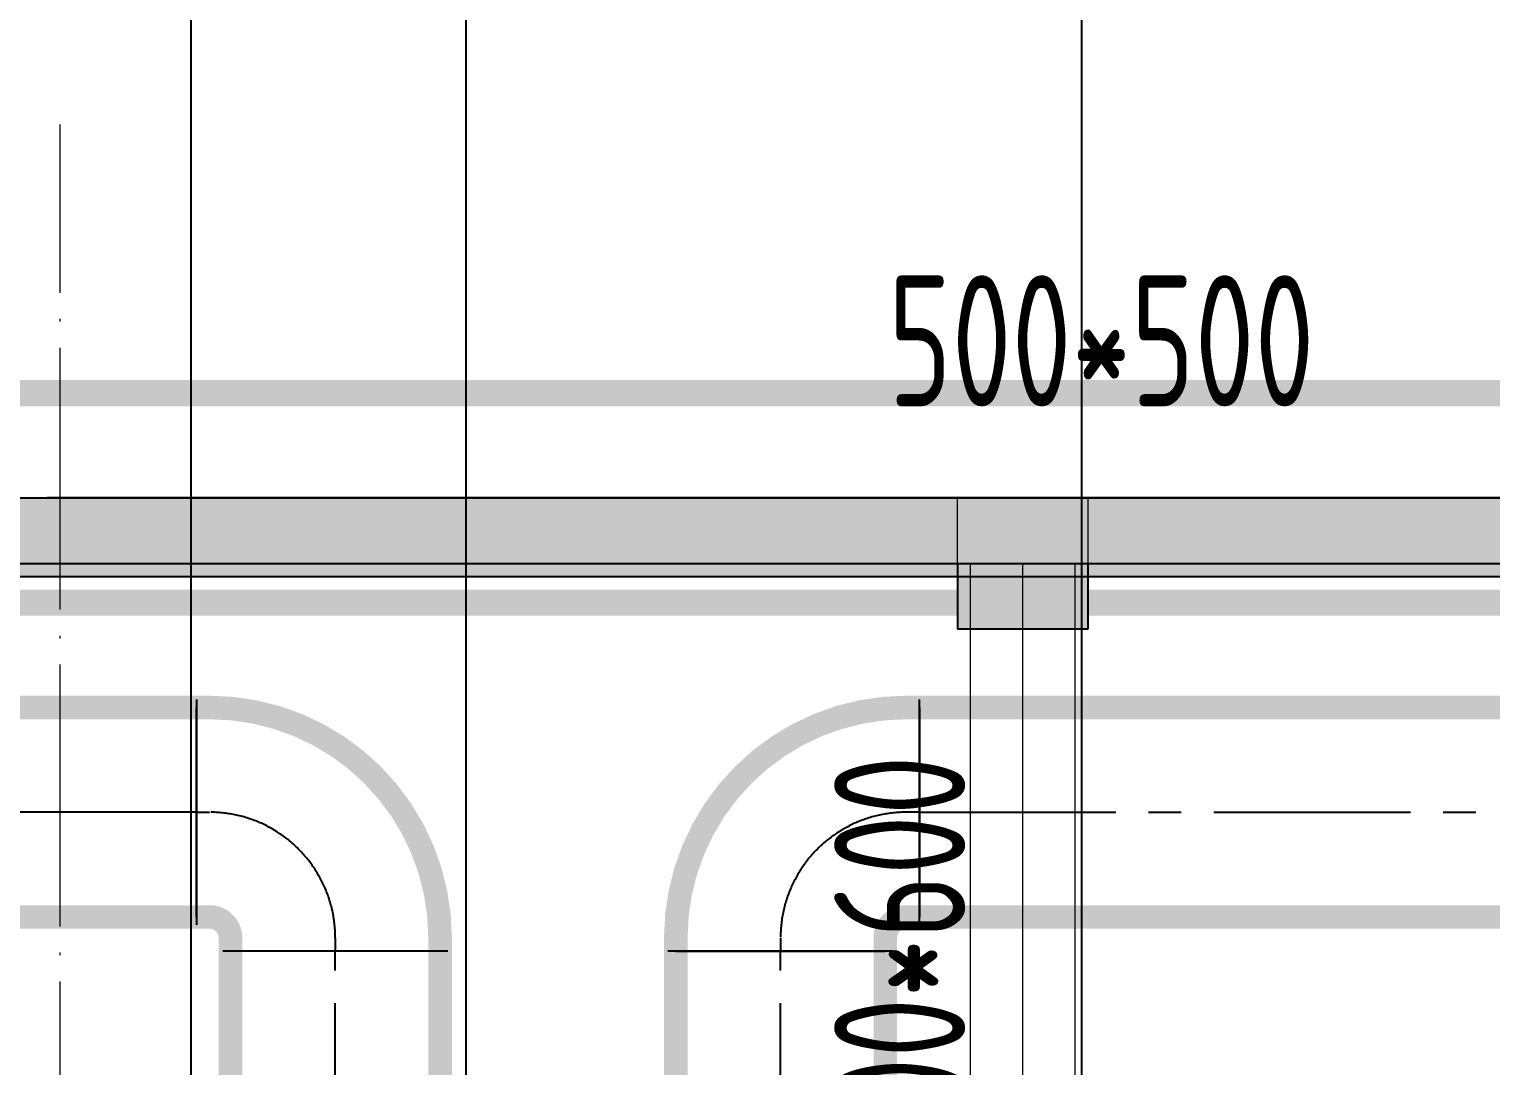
# Model space of a CAD drawing. Extents: x 369444 to 684549, y -549309 to 575337.
# Drawn here: x 559906 to 565486, y 468589 to 472547 of the extents above; entities that cross this region are included whole.
import ezdxf

# ---------------------------------------------------------------- set-up
doc = ezdxf.new("R2010")
doc.units = 0
doc.header["$LTSCALE"] = 1000
doc.header["$MEASUREMENT"] = 0
for name, pattern in [('CENTER2', [1.125, 0.75, -0.125, 0.125, -0.125]), ('DASH', [0.35, 0.25, -0.1]), ('DOTE', [2.42, 2, -0.2, 0.02, -0.2])]:
    doc.linetypes.add(name, pattern=pattern)
for name, color, linetype, lineweight, true_color in [('-1-0-1', 7, 'Continuous', 0, 0xc0c0c0), ('-1-1-2', 7, 'Continuous', 0, 0xc0c0c0), ('-2-0-1', 1, 'Continuous', 0, 0xff0000), ('-2-1-2', 9, 'Continuous', 0, 0x808080), ('1-6-1', 7, 'Continuous', 0, 0x55ff55), ('1-6-2', 7, 'Continuous', 0, 0x55ff55), ('11-6-1', 2, 'Continuous', 0, 0xffff00), ('11-6-2', 2, 'Continuous', 0, 0xffff00), ('11-6-5', 2, 'Continuous', 0, 0xffff00), ('12-6-1', 4, 'Continuous', 0, 0x00ffff), ('12-6-2', 4, 'Continuous', 0, 0x00ffff), ('12-6-5', 4, 'Continuous', 0, 0x00ffff)]:
    doc.layers.add(name, color=color, linetype=linetype, lineweight=lineweight, true_color=true_color)
for name, color, linetype in [('A-WALL-HATCH', 8, 'Continuous'), ('COLUMN', 9, 'Continuous'), ('DOTE', 1, 'Continuous'), ('DUCT-排烟中心线', 5, 'CENTER2'), ('DUCT-排烟法兰', 4, 'Continuous'), ('DUCT-排烟管', 2, 'Continuous'), ('DUCT-排烟管端线', 4, 'Continuous'), ('HS-A-轮廓线-地下室', 3, 'DASH'), ('PUB_HATCH', 8, 'Continuous'), ('WALL', 9, 'Continuous'), ('二期轮廓线', 8, 'DASH'), ('防火分区线', 7, 'Continuous'), ('风管标注', 3, 'Continuous')]:
    doc.layers.add(name, color=color, linetype=linetype)
doc.layers.add('DOTE2', color=122, linetype='DOTE', lineweight=9)
doc.styles.add('yjkcad', font='yjkeng.shx', dxfattribs={"width": 0.7, "height": 250, "bigfont": 'yjkchn.shx'})

# ---------------------------------------------------------------- blocks, each defined once
blk = doc.blocks.new('N-风管')
at = {"layer": 'DUCT-排烟中心线', "color": 0}
for p, q in [((38489396500.724457, 3905564030.256581), (38489381290.127274, 3905564030.256581)), ((38489396500.724457, 3905564030.256581), (38489396550.724457, 3905564030.256581)), ((38489399260.724457, 3905564030.256581), (38489399210.724457, 3905564030.256581)), ((38489399260.724457, 3905564030.256581), (38489416305.627274, 3905564030.256581)), ((38489397030.724457, 3905563550.256581), (38489397030.724457, 3905563500.256581)), ((38489397030.724457, 3905561425.788929), (38489397030.724457, 3905563500.256581)), ((38489398730.724457, 3905563550.256581), (38489398730.724457, 3905563500.256581)), ((38489398730.724457, 3905561425.788929), (38489398730.724457, 3905563500.256581))]:
    blk.add_line(p, q, dxfattribs=at)
for centre, start, end in [((38489396550.724457, 3905563550.256581), 0.000000057, 90), ((38489399210.724457, 3905563550.256581), 90, 179.999999943)]:
    blk.add_arc(centre, 480, start, end, dxfattribs=at)
at = {"layer": 'DUCT-排烟法兰', "color": 0}
for p, q in [((38489396500.624474, 3905564460.256581), (38489396500.624474, 3905563600.256581)), ((38489399260.824463, 3905563600.256581), (38489399260.824463, 3905564460.256581)), ((38489397460.724457, 3905563500.156581), (38489396600.724457, 3905563500.156581)), ((38489399160.724457, 3905563500.156581), (38489398300.724457, 3905563500.156581))]:
    blk.add_line(p, q, dxfattribs=at)
at = {"layer": 'DUCT-排烟管', "color": 0, "const_width": 90}
for points in [[(38489396500.724457, 3905564430.256581), (38489381290.127274, 3905564430.256581)], [(38489396500.724457, 3905564430.256581), (38489396550.724457, 3905564430.256581)], [(38489399260.724457, 3905564430.256581), (38489399210.724457, 3905564430.256581)], [(38489416305.627274, 3905564430.256581), (38489399260.724457, 3905564430.256581)], [(38489381290.127274, 3905563630.256581), (38489396500.724457, 3905563630.256581)], [(38489396550.724457, 3905563630.256581), (38489396500.724457, 3905563630.256581)], [(38489399210.724457, 3905563630.256581), (38489399260.724457, 3905563630.256581)], [(38489399260.724457, 3905563630.256581), (38489416305.627274, 3905563630.256581)], [(38489396630.724457, 3905563500.256581), (38489396630.724457, 3905563550.256581)], [(38489397430.724457, 3905563550.256581), (38489397430.724457, 3905563500.256581)], [(38489398330.724457, 3905563550.256581), (38489398330.724457, 3905563500.256581)], [(38489399130.724457, 3905563500.256581), (38489399130.724457, 3905563550.256581)], [(38489396630.724457, 3905563500.256581), (38489396630.724457, 3905561425.788929)], [(38489397430.724457, 3905561425.788929), (38489397430.724457, 3905563500.256581)], [(38489398330.724457, 3905563500.256581), (38489398330.724457, 3905561425.788929)], [(38489399130.724457, 3905561425.788929), (38489399130.724457, 3905563500.256581)]]:
    blk.add_lwpolyline(points, dxfattribs=at)
at = {"layer": 'DUCT-排烟管', "color": 0, "extrusion": (0, 0, -1), "const_width": 90}
for points in [[(-38489396550.724457, 3905564430.256581, 0.4142135622), (-38489397430.724457, 3905563550.256581)], [(-38489396550.724457, 3905563630.256581, 0.4142135624), (-38489396630.724457, 3905563550.256581)]]:
    blk.add_lwpolyline(points, format="xyb", dxfattribs=at)
at = {"layer": 'DUCT-排烟管', "color": 0, "const_width": 90}
for points in [[(38489399210.724457, 3905564430.256581, 0.4142135622), (38489398330.724457, 3905563550.256581)], [(38489399210.724457, 3905563630.256581, 0.4142135624), (38489399130.724457, 3905563550.256581)]]:
    blk.add_lwpolyline(points, format="xyb", dxfattribs=at)
at = {"layer": 'DUCT-排烟管端线', "color": 0}
for p, q in [((38489396500.724457, 3905564430.256581), (38489396500.724457, 3905563630.256581)), ((38489396500.724457, 3905563630.256581), (38489396500.724457, 3905564430.256581)), ((38489399260.724457, 3905564430.256581), (38489399260.724457, 3905563630.256581)), ((38489399260.724457, 3905564430.256581), (38489399260.724457, 3905563630.256581)), ((38489397430.724457, 3905563500.256581), (38489396630.724457, 3905563500.256581)), ((38489397430.724457, 3905563500.256581), (38489396630.724457, 3905563500.256581)), ((38489399130.724457, 3905563500.256581), (38489398330.724457, 3905563500.256581)), ((38489398330.724457, 3905563500.256581), (38489399130.724457, 3905563500.256581))]:
    blk.add_line(p, q, dxfattribs=at)

msp = doc.modelspace()

# ---------------------------------------------------------------- hatches: boundary and pattern name
at = {"layer": 'A-WALL-HATCH'}
msp.add_hatch(color=256, dxfattribs=at).paths.add_polyline_path([(563949.6, 470256.6), (563949.6, 470756.6), (563449.6, 470756.6), (563449.6, 470256.6)])
at = {"layer": 'PUB_HATCH'}
msp.add_hatch(color=256, dxfattribs=at).paths.add_polyline_path([(484428.7, 470517), (484558.7, 470457), (592974.6, 470457), (593274.6, 470757), (484408.7, 470757)])
at = {"layer": 'PUB_HATCH', "linetype": 'ByBlock'}
for points in [[(563449.6, 470507), (563449.6, 470756.6), (563699.6, 470756.6), (563699.6, 470757), (555824.7, 470757), (555824.7, 470756.9), (556074.7, 470756.9), (556074.7, 470507)], [(572224.7, 470507), (572224.7, 470756.6), (572474.7, 470756.6), (572474.7, 470757), (563699.6, 470757), (563699.6, 470756.6), (563949.6, 470756.6), (563949.6, 470507)]]:
    msp.add_hatch(color=256, dxfattribs=at).paths.add_polyline_path(points)

# ---------------------------------------------------------------- linework, layer by layer
at = {"layer": '-1-0-1', "color": 0}
msp.add_point((563699.3, 470507.1, -3600), dxfattribs=at)
at = {"layer": '-1-1-2', "color": 0}
msp.add_line((563699.3, 470507.1, -3600), (563699.3, 470507.1), dxfattribs=at)
at = {"layer": '-2-0-1', "color": 0}
for p, q in [((555824.3, 470507.1, -3600), (563699.3, 470507.1, -3600)), ((563699.3, 467406.9, -3600), (563699.3, 470507.1, -3600)), ((563699.3, 470507.1, -3600), (572474.3, 470507.1, -3600))]:
    msp.add_line(p, q, dxfattribs=at)
at = {"layer": '-2-1-2', "color": 0}
for p, q in [((555824.3, 470507.1), (563699.3, 470507.1)), ((563699.3, 467406.9), (563699.3, 470507.1)), ((563699.3, 470507.1), (572474.3, 470507.1))]:
    msp.add_line(p, q, dxfattribs=at)
at = {"layer": '1-6-1', "color": 0}
for p, q in [((563699.3, 470757.1, -3600), (555824.3, 470757.1, -3600)), ((555824.3, 470757.1), (563699.3, 470757.1)), ((563699.3, 470757.1, -3600), (563699.3, 470757.1)), ((572474.3, 470757.1, -3600), (563699.3, 470757.1, -3600)), ((563699.3, 470757.1), (572474.3, 470757.1)), ((563699.3, 470757.1), (563699.3, 470757.1, -3600)), ((563699.3, 470457.1), (555824.3, 470457.1)), ((555824.3, 470457.1, -3600), (563699.3, 470457.1, -3600)), ((563699.3, 470457.1), (563699.3, 470457.1, -3600)), ((572474.3, 470457.1), (563699.3, 470457.1)), ((563699.3, 470457.1, -3600), (572474.3, 470457.1, -3600)), ((563699.3, 470457.1, -3600), (563699.3, 470457.1))]:
    msp.add_line(p, q, dxfattribs=at)
at = {"layer": '1-6-2', "color": 0}
for p, q in [((563699.3, 470507.1), (555824.3, 470507.1)), ((555824.3, 470507.1, -3600), (563699.3, 470507.1, -3600)), ((563699.3, 470507.1), (563699.3, 470507.1, -3600)), ((572474.3, 470507.1), (563699.3, 470507.1)), ((563699.3, 470507.1, -3600), (572474.3, 470507.1, -3600)), ((563699.3, 470507.1, -3600), (563699.3, 470507.1))]:
    msp.add_line(p, q, dxfattribs=at)
at = {"layer": '11-6-1', "color": 0}
for p, q in [((563449.3, 470757.1), (563449.3, 470257.1)), ((563949.3, 470757.1), (563449.3, 470757.1)), ((563449.3, 470757.1, -3600), (563449.3, 470257.1, -3600)), ((563949.3, 470757.1, -3600), (563449.3, 470757.1, -3600)), ((563449.3, 470757.1, -3600), (563449.3, 470757.1)), ((563949.3, 470257.1), (563949.3, 470757.1)), ((563949.3, 470257.1, -3600), (563949.3, 470757.1, -3600)), ((563949.3, 470757.1, -3600), (563949.3, 470757.1)), ((563449.3, 470257.1), (563949.3, 470257.1)), ((563449.3, 470257.1, -3600), (563949.3, 470257.1, -3600)), ((563449.3, 470257.1, -3600), (563449.3, 470257.1)), ((563949.3, 470257.1, -3600), (563949.3, 470257.1))]:
    msp.add_line(p, q, dxfattribs=at)
at = {"layer": '11-6-2', "color": 0}
msp.add_line((563699.3, 470507.1, -3600), (563699.3, 470507.1), dxfattribs=at)
at = {"layer": '12-6-1', "color": 0}
for p, q in [((563499.3, 470507.1), (563899.3, 470507.1)), ((563499.3, 470507.1, -600), (563499.3, 470507.1)), ((563899.3, 470507.1, -600), (563499.3, 470507.1, -600)), ((563499.3, 467406.9), (563499.3, 470507.1)), ((563499.3, 467406.9, -600), (563499.3, 470507.1, -600)), ((563899.3, 470507.1), (563899.3, 470507.1, -600)), ((563899.3, 467406.9), (563899.3, 470507.1)), ((563899.3, 467406.9, -600), (563899.3, 470507.1, -600))]:
    msp.add_line(p, q, dxfattribs=at)
at = {"layer": '12-6-2', "color": 0}
msp.add_line((563699.3, 467406.9), (563699.3, 470507.1), dxfattribs=at)
at = {"layer": 'COLUMN', "color": 8}
for p, q in [((563449.6, 470507), (563449.6, 470256.6)), ((563949.6, 470256.6), (563949.6, 470507)), ((563449.6, 470256.6), (563949.6, 470256.6))]:
    msp.add_line(p, q, dxfattribs=at)
at = {"layer": 'DOTE', "color": 8}
for p, q in [((560524.5, 59364.2), (560524.5, 476704.8)), ((561574.5, 59364.2), (561574.5, 476704.8)), ((563924.5, 261807), (563924.5, 476704.8))]:
    msp.add_line(p, q, dxfattribs=at)
at = {"layer": 'DOTE', "color": 8, "lineweight": -2}
msp.add_line((377844.4, 470507), (624570.9, 470507), dxfattribs=at)
at = {"layer": 'DOTE2', "linetype": 'DOTE', "ltscale": 0.5}
msp.add_lwpolyline([(560024.5, 460650.9), (560024.5, 472183.1)], dxfattribs=at)
at = {"layer": 'HS-A-轮廓线-地下室', "lineweight": -2, "ltscale": 8}
msp.add_lwpolyline([(603774.5, 460257), (603774.5, 473207), (592974.5, 473207), (592974.5, 470757), (537864.5, 470756.9)], dxfattribs=at)
at = {"layer": 'WALL'}
for p, q in [((484408.7, 470757), (593274.6, 470757)), ((484558.7, 470457), (592974.6, 470457))]:
    msp.add_line(p, q, dxfattribs=at)
at = {"layer": 'WALL', "linetype": 'ByBlock'}
for p, q in [((555824.7, 470757), (563699.6, 470757)), ((563699.6, 470757), (572474.7, 470757)), ((556074.7, 470507), (563449.6, 470507)), ((563949.6, 470507), (572224.7, 470507))]:
    msp.add_line(p, q, dxfattribs=at)
at = {"layer": '二期轮廓线', "ltscale": 6}
msp.add_lwpolyline([(599724.6, 398907), (599724.6, 433307), (599574.6, 433307), (599574.7, 442606.9), (605524.6, 442606.9), (605524.6, 442606.9), (605524.6, 460257), (603774.6, 460256.9), (603774.6, 460257), (603774.6, 473207), (592974.6, 473207), (592974.6, 470757), (537864.7, 470756.9)], dxfattribs=at)
at = {"layer": '防火分区线', "color": 3, "linetype": 'DASH', "ltscale": 8, "const_width": 100}
for points in [[(537464.5, 471156.9), (592574.5, 471156.9)], [(538264.5, 470356.9), (593374.5, 470356.9)]]:
    msp.add_lwpolyline(points, dxfattribs=at)

# ---------------------------------------------------------------- block references
at = {"layer": '风管标注', "color": 8}
msp.add_blockref('N-风管', (-38488835956.2, -3905094473.4), dxfattribs=at)

# ---------------------------------------------------------------- texts
at = {"layer": '11-6-5', "color": 0, "insert": (563999.3, 471107.1, -3600), "char_height": 500, "attachment_point": 8, "style": 'yjkcad'}
msp.add_mtext('500*500', dxfattribs=at)
at = {"layer": '12-6-5', "color": 0, "insert": (563479.3, 468957), "char_height": 500, "attachment_point": 8, "rotation": 90, "style": 'yjkcad'}
msp.add_mtext('400*600', dxfattribs=at)

doc.saveas('drawing.dxf')
